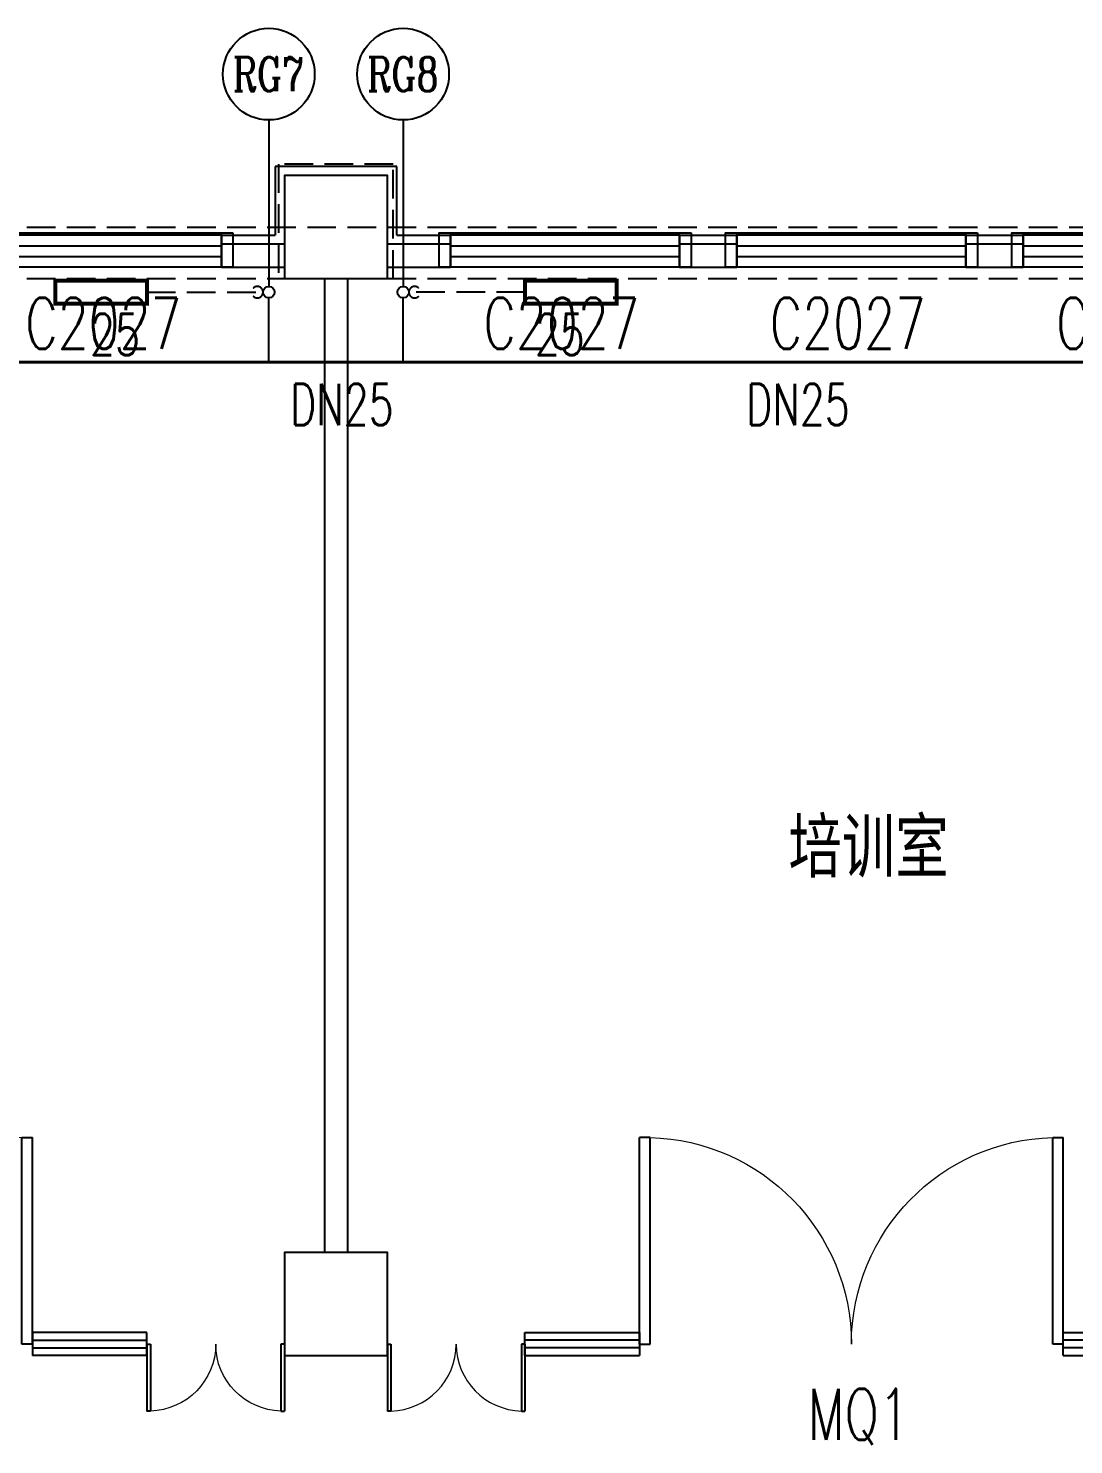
# Model space of a CAD drawing. Extents: x -37230 to 424755, y -141014 to 127947.
# Drawn here: x 285978 to 295104, y 34187 to 46550 of the extents above; entities that cross this region are included whole.
import ezdxf

# ---------------------------------------------------------------- set-up
doc = ezdxf.new("R2010")
doc.units = 0
doc.header["$LTSCALE"] = 1000
doc.header["$MEASUREMENT"] = 0
doc.linetypes.add('DASH', pattern=[0.35, 0.25, -0.1])
for name, color, linetype in [('COLUMN', 8, 'Continuous'), ('DIM-暖供水', 3, 'Continuous'), ('PIPE-暖供支管', 4, 'Continuous'), ('PIPE-暖回支管', 4, 'DASH'), ('S_SURFACE(面层)', 62, 'Continuous'), ('SURFACE', 5, 'Continuous'), ('TH-散热器', 4, 'Continuous'), ('TH_TEXT', 7, 'Continuous'), ('WINDOW_TEXT', 8, 'Continuous'), ('暖通底图', 8, 'Continuous')]:
    doc.layers.add(name, color=color, linetype=linetype)
doc.layers.add('PIPE-暖供水', color=1, linetype='Continuous', lineweight=40)
doc.styles.add('-宋体', font='', dxfattribs={"width": 0.75})
doc.styles.add('_TCH_DIM', font='SIMPLEX', dxfattribs={"bigfont": 'GBCBIG'})
doc.styles.add('_TCH_WINDOW', font='SIMPLEX', dxfattribs={"height": 3.5, "bigfont": 'GBCBIG'})
doc.styles.add('_THVAC_SERIAL', font='COMPLEX', dxfattribs={"width": 0.8, "height": 3.5, "bigfont": 'HZTXT'})
doc.styles.get('-宋体').set_extended_font_data('SimSun')

# ---------------------------------------------------------------- blocks, each defined once
blk = doc.blocks.new('DSAAAAAAAAAAAHHHHHHHHHHDSAAAAAACCE')
at = {"layer": 'S_SURFACE(面层)', "linetype": 'DASH'}
for p, q in [((98291, 162939), (97291, 162939)), ((97291, 162939), (97291, 161939)), ((98291, 161939), (98291, 162939)), ((97291, 161939), (98291, 161939))]:
    blk.add_line(p, q, dxfattribs=at)
blk = doc.blocks.new('gouzaozhuyi')
at = {"layer": 'COLUMN'}
blk.add_lwpolyline([(-113223, -21566), (-113223, -21866), (-113323, -21866), (-113323, -21566), (-113223, -21566)], dxfattribs=at)
blk = doc.blocks.new('$WINLIB2D$00000001')
at = {"color": 0}
for points in [[(-0.5, 0.5), (-0.5, -0.5)], [(-0.5, 0.5), (0.5, 0.5)], [(0.5, -0.5), (0.5, 0.5)], [(0.5, 0.1667), (-0.5, 0.1667)], [(0.5, -0.1667), (-0.5, -0.1667)], [(-0.5, -0.5), (0.5, -0.5)]]:
    blk.add_lwpolyline(points, dxfattribs=at)
blk = doc.blocks.new('_FZH')
blk.add_lwpolyline([(-0.5, -0.5), (0.5, -0.5), (0.5, 0.5), (-0.5, 0.5)], close=True)
blk = doc.blocks.new('$DorLib2D$00000002')
for p, q in [((-0.5, 0), (-0.5, 0.4875)), ((-0.475, 0.4875), (-0.5, 0.4875)), ((-0.475, 0), (-0.475, 0.4875)), ((0.475, 0), (0.475, 0.4875)), ((0.475, 0.4875), (0.5, 0.4875)), ((0.5, 0), (0.5, 0.4875)), ((-0.5, 0), (-0.475, 0)), ((0.5, 0), (0.475, 0))]:
    blk.add_line(p, q)
at = {"lineweight": 13}
for centre, start, end in [((-0.4875, 0), 0, 88.5307), ((0.4875, 0), 91.4693, 180)]:
    blk.add_arc(centre, 0.4875, start, end, dxfattribs=at)

msp = doc.modelspace()

# ---------------------------------------------------------------- linework, layer by layer
at = {"color": 3}
for p, q in [((288077.4, 45750.3), (288077.4, 44297.2, 750)), ((289250.3, 45750.3), (289250.3, 44297.2, 750))]:
    msp.add_line(p, q, dxfattribs=at)
at = {"layer": 'DIM-暖供水'}
for centre in [(288077.4, 46150.3), (289250.3, 46150.3)]:
    msp.add_circle(centre, 400, dxfattribs=at)
at = {"layer": 'PIPE-暖供支管', "linetype": 'Continuous'}
for p, q in [((288077.4, 43634.9), (288077.4, 44197.2)), ((289250.3, 43634.9), (289250.3, 44197.2))]:
    msp.add_line(p, q, dxfattribs=at)
for centre in [(288077.4, 44247.2), (289250.3, 44247.2)]:
    msp.add_circle(centre, 50, dxfattribs=at)
at = {"layer": 'PIPE-暖供水', "linetype": 'Continuous'}
for p, q in [((280250.3, 43634.9), (288077.4, 43634.9)), ((288077.4, 43634.9), (289250.3, 43634.9)), ((289250.3, 43634.9), (297077.4, 43634.9))]:
    msp.add_line(p, q, dxfattribs=at)
at = {"layer": 'PIPE-暖回支管', "linetype": 'DASH'}
for p, q in [((287012.7, 44247.2), (287977.4, 44247.2)), ((290315, 44247.2), (289350.3, 44247.2))]:
    msp.add_line(p, q, dxfattribs=at)
for centre, start, end in [((287977.4, 44247.2), 225, 135), ((289350.3, 44247.2), 45, 315)]:
    msp.add_arc(centre, 50, start, end, dxfattribs=at)
at = {"layer": 'SURFACE', "color": 8}
for p, q in [((289193.8, 45345.2), (288133.8, 45345.2)), ((288133.8, 45345.2), (288133.8, 44745.2)), ((289193.8, 44745.2), (289193.8, 45345.2)), ((287663.8, 44745.2), (287663.8, 44665.2)), ((287663.8, 44745.2), (288133.8, 44745.2)), ((289193.8, 44745.2), (289663.8, 44745.2)), ((289663.8, 44745.2), (289663.8, 44665.2)), ((291663.8, 44745.2), (291663.8, 44665.2)), ((291663.8, 44745.2), (292163.8, 44745.2)), ((292163.8, 44745.2), (292163.8, 44665.2)), ((294163.8, 44745.2), (294163.8, 44665.2)), ((294163.8, 44745.2), (294663.8, 44745.2)), ((294663.8, 44745.2), (294663.8, 44665.2))]:
    msp.add_line(p, q, dxfattribs=at)
at = {"layer": 'TH-散热器', "color": 3, "const_width": 35}
for points in [[(286212.7, 44147.2), (287012.7, 44147.2), (287012.7, 44347.2), (286212.7, 44347.2)], [(291115, 44347.2), (290315, 44347.2), (290315, 44147.2), (291115, 44147.2)]]:
    msp.add_lwpolyline(points, close=True, dxfattribs=at)
at = {"layer": '暖通底图', "color": 8, "linetype": 'DASH'}
for p, q in [((258313.8, 44815.2), (307013.8, 44815.2)), ((258313.8, 44365.2), (307013.8, 44365.2))]:
    msp.add_line(p, q, dxfattribs=at)
at = {"layer": '暖通底图', "color": 8}
for p, q in [((285663.8, 44765.2), (287663.8, 44765.2)), ((289663.8, 44765.2), (291663.8, 44765.2)), ((289663.8, 44765.2), (291663.8, 44765.2)), ((292163.8, 44765.2), (294163.8, 44765.2)), ((294663.8, 44765.2), (296663.8, 44765.2)), ((288213.8, 44665.2), (287663.8, 44665.2)), ((287663.8, 44665.2), (287663.8, 44465.2)), ((289663.8, 44665.2), (289113.8, 44665.2)), ((289663.8, 44465.2), (289663.8, 44665.2)), ((292163.8, 44665.2), (291663.8, 44665.2)), ((291663.8, 44665.2), (291663.8, 44465.2)), ((292163.8, 44465.2), (292163.8, 44665.2)), ((294663.8, 44665.2), (294163.8, 44665.2)), ((294163.8, 44665.2), (294163.8, 44465.2)), ((294663.8, 44465.2), (294663.8, 44665.2)), ((287663.8, 44465.2), (288213.8, 44465.2)), ((289113.8, 44465.2), (289663.8, 44465.2)), ((291663.8, 44465.2), (292163.8, 44465.2)), ((294163.8, 44465.2), (294663.8, 44465.2)), ((288563.8, 44365.2), (288563.8, 35865.2)), ((288763.8, 44365.2), (288763.8, 35865.2))]:
    msp.add_line(p, q, dxfattribs=at)

# ---------------------------------------------------------------- block references
for name, p in [('DSAAAAAAAAAAAHHHHHHHHHHDSAAAAAACCE', (190872.4, -117573.7)), ('gouzaozhuyi', (400987.3, 66331.1)), ('gouzaozhuyi', (402887.3, 66331.1)), ('gouzaozhuyi', (402887.3, 66331.1)), ('gouzaozhuyi', (404987.3, 66331.1)), ('gouzaozhuyi', (404987.3, 66331.1)), ('gouzaozhuyi', (405387.3, 66331.1)), ('gouzaozhuyi', (407487.3, 66331.1)), ('gouzaozhuyi', (407887.3, 66331.1))]:
    msp.add_blockref(name, p, dxfattribs=at)
for p, xscale, yscale, zscale, rotation in [((288663.8, 44815.2), 899.9999999993233, 899.9999999953434, 899.9999999953434, 90.00000000009264), ((288663.8, 35415.2), 900, 900, 900, 90)]:
    msp.add_blockref('_FZH', p, dxfattribs=dict(at, xscale=xscale, yscale=yscale, zscale=zscale, rotation=rotation))
ref = msp.add_blockref('$WINLIB2D$00000001', (286663.8, 44605.2), dxfattribs=dict(at, xscale=-2000, yscale=280, zscale=280))
ref.add_attrib('A', 'C2027', (285951.3, 43751.3), dxfattribs={"layer": 'WINDOW_TEXT', "color": 8, "height": 446.25, "style": '_TCH_WINDOW', "width": 0.705882})
ref = msp.add_blockref('$WINLIB2D$00000001', (290663.8, 44605.2), dxfattribs=dict(at, xscale=-2000, yscale=280, zscale=280))
ref.add_attrib('A', 'C2027', (289951.3, 43751.3), dxfattribs={"layer": 'WINDOW_TEXT', "color": 8, "height": 446.25, "style": '_TCH_WINDOW', "width": 0.705882})
ref = msp.add_blockref('$WINLIB2D$00000001', (293163.8, 44605.2), dxfattribs=dict(at, xscale=-2000, yscale=280, zscale=280))
ref.add_attrib('A', 'C2027', (292451.3, 43751.3), dxfattribs={"layer": 'WINDOW_TEXT', "color": 8, "height": 446.25, "style": '_TCH_WINDOW', "width": 0.705882})
ref = msp.add_blockref('$WINLIB2D$00000001', (295663.8, 44605.2), dxfattribs=dict(at, xscale=-2000, yscale=280, zscale=280))
ref.add_attrib('A', 'C2027', (294951.3, 43751.3), dxfattribs={"layer": 'WINDOW_TEXT', "color": 8, "height": 446.25, "style": '_TCH_WINDOW', "width": 0.705882})
ref = msp.add_blockref('$DorLib2D$00000002', (284163.8, 35065.2), dxfattribs=dict(at, xscale=3700, yscale=3700, zscale=200))
ref.add_attrib('A', 'MQ1', (283781.3, 34229.6), dxfattribs={"layer": 'WINDOW_TEXT', "color": 8, "height": 446.25, "style": '_TCH_WINDOW', "width": 0.705882})
ref = msp.add_blockref('$DorLib2D$00000002', (293163.8, 35065.2), dxfattribs=dict(at, xscale=-3700, yscale=3700, zscale=200))
ref.add_attrib('A', 'MQ1', (292781.3, 34229.6), dxfattribs={"layer": 'WINDOW_TEXT', "color": 8, "height": 446.25, "style": '_TCH_WINDOW', "width": 0.705882})
at = {"layer": '暖通底图', "color": 8, "zscale": 200}
for name, p, xscale, yscale in [('$WINLIB2D$00000001', (286513.8, 35065.2), -1000.000000002387, -200), ('$WINLIB2D$00000001', (290813.8, 35065.2), 1000.000000002387, -200), ('$WINLIB2D$00000001', (295513.8, 35065.2), 1000.000000002387, -200), ('$DorLib2D$00000002', (287613.8, 35065.2), 1200, -1200), ('$DorLib2D$00000002', (289713.8, 35065.2), -1200, -1200)]:
    msp.add_blockref(name, p, dxfattribs=dict(at, xscale=xscale, yscale=yscale))

# ---------------------------------------------------------------- texts
at = {"layer": 'TH_TEXT', "style": '_THVAC_SERIAL', "width": 0.752941}
for s, p in [('RG7', (287762.7, 46001.6)), ('RG8', (288935.6, 46001.6))]:
    msp.add_text(s, height=297.5, dxfattribs=at).set_placement(p)
at = {"layer": 'TH_TEXT', "color": 3, "style": '_TCH_DIM', "width": 0.705882}
for s, p in [('25', (286516.3, 43698.5)), ('25', (290399.9, 43698.5)), ('DN25', (288263.3, 43085.7)), ('DN25', (292245.4, 43085.7))]:
    msp.add_text(s, height=360, dxfattribs=at).set_placement(p)
at = {"layer": '暖通底图', "color": 8, "style": '-宋体', "width": 0.75}
msp.add_text('培训室', height=455.7, dxfattribs=at).set_placement((292613.5, 39186.5))

doc.saveas('drawing.dxf')
